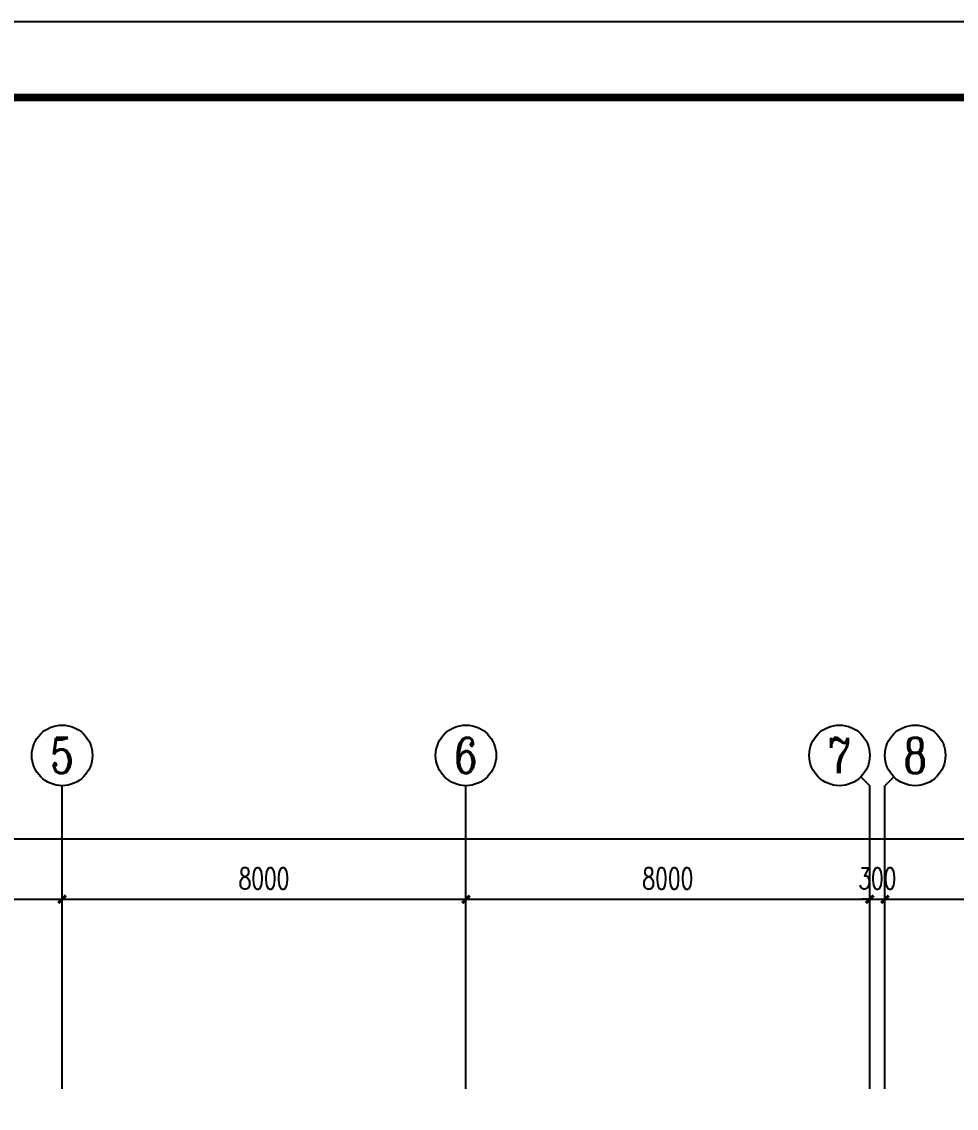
# Model space of a CAD drawing. Extents: x 1725663 to 4653551, y -550461 to 248782.
# Drawn here: x 2317643 to 2336157, y -306141 to -284628 of the extents above; entities that cross this region are included whole.
import ezdxf
from ezdxf.enums import TextEntityAlignment as Align

# ---------------------------------------------------------------- set-up
doc = ezdxf.new("R2010")
doc.units = 0
doc.header["$LTSCALE"] = 1000
for name, color, linetype in [('0-底图', 7, 'Continuous'), ('AXIS', 3, 'Continuous'), ('AXIS_TEXT', 7, 'Continuous'), ('BTTK', 7, 'Continuous'), ('PUB_TITLE', 4, 'Continuous')]:
    doc.layers.add(name, color=color, linetype=linetype)
doc.styles.add('_TCH_AXIS', font='COMPLEX', dxfattribs={"bigfont": 'GBCBIG'})
doc.styles.add('A_DIM_T3', font='SIMPLEX', dxfattribs={"width": 0.7, "bigfont": 'HZ'})
doc.styles.add('COMPLEX', font='COMPLEX')
doc.styles.add('HZ(TK)', font='geniso.shx', dxfattribs={"width": 0.9, "bigfont": 'hztxt.shx'})
doc.dimstyles.new('_TCH_ARCH&&150', dxfattribs={"dimtxt": 420, "dimasz": 150, "dimexe": 375, "dimexo": 450, "dimgap": 202.5, "dimtad": 1, "dimdec": 0, "dimzin": 0, "dimdsep": 46, "dimtxsty": 'A_DIM_T3', "dimblk": 'ARCHTICK', "dimcen": 0.09, "dimclrt": 7, "dimazin": 2, "dimtfac": 1, "dimtdec": 0, "dimtix": 1, "dimtmove": 2, "dimatfit": 3, "dimfxl": 150, "dimtolj": 1, "dimtzin": 0, "dimarcsym": 0})

# ---------------------------------------------------------------- blocks, each defined once
blk = doc.blocks.new('vhtemplate_2020年新竖式图框_A0')
at = {"layer": 'PUB_TITLE', "color": 7}
blk.add_lwpolyline([(0, 0), (1189, 0), (1189, 841), (0, 841)], close=True, dxfattribs=at)
at = {"layer": 'PUB_TITLE', "const_width": 1}
blk.add_lwpolyline([(25, 10), (1179, 10), (1179, 831), (25, 831)], close=True, dxfattribs=at)
at = {"layer": 'BTTK', "color": 4, "style": 'HZ(TK)', "width": 0.9}
for tag, p in [('合作单位', (1144, 743.5)), ('建设单位', (1144, 209.5)), ('工程名称', (1144, 176.5)), ('子项名称', (1154, 160)), ('图纸名称', (1144, 141))]:
    blk.add_attdef(tag, text='', height=3.5, dxfattribs=at).set_placement(p, align=Align.MIDDLE_CENTER)
for tag, p in [('注册证书号', (1156.5, 309.01)), ('注册印章号', (1156.5, 301.01)), ('设计号', (1154, 193)), ('图别', (1137.75, 34)), ('图号', (1170.25, 34)), ('版本号', (1137.75, 26)), ('日期', (1170.25, 26))]:
    blk.add_attdef(tag, text='', height=3.5, dxfattribs=at).set_placement(p, align=Align.MIDDLE)
blk = doc.blocks.new('_ArchTick')
at = {"color": 0, "linetype": 'ByBlock', "const_width": 0.4}
blk.add_lwpolyline([(-0.5, -0.5), (0.5, 0.5)], dxfattribs=at)
blk = doc.blocks.new('*D771')
at = {"layer": 'AXIS', "color": 0, "lineweight": -2, "transparency": 16777216}
for p, q in [((1497007, -224171), (1497007, -219296)), ((1604207, -224171), (1604207, -219296)), ((1497007, -219671), (1604207, -219671))]:
    blk.add_line(p, q, dxfattribs=at)
at = {"layer": 'Defpoints', "color": 0, "transparency": 16777216}
for p in [(1604207, -219671), (1497007, -224621), (1604207, -224621)]:
    blk.add_point(p, dxfattribs=at)
at = {"layer": 'AXIS', "color": 0, "lineweight": -2, "transparency": 16777216, "xscale": 150, "yscale": 150, "zscale": 150, "rotation": 180}
blk.add_blockref('_ArchTick', (1497007, -219671), dxfattribs=at)
at = {"layer": 'AXIS', "color": 0, "lineweight": -2, "transparency": 16777216, "xscale": 150, "yscale": 150, "zscale": 150}
blk.add_blockref('_ArchTick', (1604207, -219671), dxfattribs=at)
at = {"layer": 'AXIS', "color": 7, "transparency": 16777216, "insert": (1550607, -219258), "char_height": 420, "attachment_point": 5, "style": 'A_DIM_T3'}
blk.add_mtext('\\A1;107200', dxfattribs=at)
blk = doc.blocks.new('*D776')
at = {"layer": 'AXIS', "color": 0, "lineweight": -2, "transparency": 16777216}
for p, q in [((1521307, -224171), (1521307, -220496)), ((1529307, -224171), (1529307, -220496)), ((1521307, -220871), (1529307, -220871))]:
    blk.add_line(p, q, dxfattribs=at)
at = {"layer": 'Defpoints', "color": 0, "transparency": 16777216}
for p in [(1529307, -220871), (1521307, -224621), (1529307, -224621)]:
    blk.add_point(p, dxfattribs=at)
at = {"layer": 'AXIS', "color": 0, "lineweight": -2, "transparency": 16777216, "xscale": 150, "yscale": 150, "zscale": 150, "rotation": 180}
blk.add_blockref('_ArchTick', (1521307, -220871), dxfattribs=at)
at = {"layer": 'AXIS', "color": 0, "lineweight": -2, "transparency": 16777216, "xscale": 150, "yscale": 150, "zscale": 150}
blk.add_blockref('_ArchTick', (1529307, -220871), dxfattribs=at)
at = {"layer": 'AXIS', "color": 7, "transparency": 16777216, "insert": (1525307, -220458), "char_height": 420, "attachment_point": 5, "style": 'A_DIM_T3'}
blk.add_mtext('\\A1;8000', dxfattribs=at)
blk = doc.blocks.new('*D777')
at = {"layer": 'AXIS', "color": 0, "lineweight": -2, "transparency": 16777216}
for p, q in [((1529307, -224171), (1529307, -220496)), ((1537307, -224171), (1537307, -220496)), ((1529307, -220871), (1537307, -220871))]:
    blk.add_line(p, q, dxfattribs=at)
at = {"layer": 'Defpoints', "color": 0, "transparency": 16777216}
for p in [(1537307, -220871), (1529307, -224621), (1537307, -224621)]:
    blk.add_point(p, dxfattribs=at)
at = {"layer": 'AXIS', "color": 0, "lineweight": -2, "transparency": 16777216, "xscale": 150, "yscale": 150, "zscale": 150, "rotation": 180}
blk.add_blockref('_ArchTick', (1529307, -220871), dxfattribs=at)
at = {"layer": 'AXIS', "color": 0, "lineweight": -2, "transparency": 16777216, "xscale": 150, "yscale": 150, "zscale": 150}
blk.add_blockref('_ArchTick', (1537307, -220871), dxfattribs=at)
at = {"layer": 'AXIS', "color": 7, "transparency": 16777216, "insert": (1533307, -220458), "char_height": 420, "attachment_point": 5, "style": 'A_DIM_T3'}
blk.add_mtext('\\A1;8000', dxfattribs=at)
blk = doc.blocks.new('*D778')
at = {"layer": 'AXIS', "color": 0, "lineweight": -2, "transparency": 16777216}
for p, q in [((1537307, -224171), (1537307, -220496)), ((1545307, -224171), (1545307, -220496)), ((1537307, -220871), (1545307, -220871))]:
    blk.add_line(p, q, dxfattribs=at)
at = {"layer": 'Defpoints', "color": 0, "transparency": 16777216}
for p in [(1545307, -220871), (1537307, -224621), (1545307, -224621)]:
    blk.add_point(p, dxfattribs=at)
at = {"layer": 'AXIS', "color": 0, "lineweight": -2, "transparency": 16777216, "xscale": 150, "yscale": 150, "zscale": 150, "rotation": 180}
blk.add_blockref('_ArchTick', (1537307, -220871), dxfattribs=at)
at = {"layer": 'AXIS', "color": 0, "lineweight": -2, "transparency": 16777216, "xscale": 150, "yscale": 150, "zscale": 150}
blk.add_blockref('_ArchTick', (1545307, -220871), dxfattribs=at)
at = {"layer": 'AXIS', "color": 7, "transparency": 16777216, "insert": (1541307, -220458), "char_height": 420, "attachment_point": 5, "style": 'A_DIM_T3'}
blk.add_mtext('\\A1;8000', dxfattribs=at)
blk = doc.blocks.new('*D779')
at = {"layer": 'AXIS', "color": 0, "lineweight": -2, "transparency": 16777216}
for p, q in [((1545307, -224171), (1545307, -220496)), ((1545607, -224171), (1545607, -220496)), ((1545307, -220871), (1545157, -220871)), ((1545307, -220871), (1545607, -220871)), ((1545607, -220871), (1545757, -220871))]:
    blk.add_line(p, q, dxfattribs=at)
at = {"layer": 'Defpoints', "color": 0, "transparency": 16777216}
for p in [(1545607, -220871), (1545307, -224621), (1545607, -224621)]:
    blk.add_point(p, dxfattribs=at)
at = {"layer": 'AXIS', "color": 0, "lineweight": -2, "transparency": 16777216, "xscale": 150, "yscale": 150, "zscale": 150}
blk.add_blockref('_ArchTick', (1545307, -220871), dxfattribs=at)
at = {"layer": 'AXIS', "color": 0, "lineweight": -2, "transparency": 16777216, "xscale": 150, "yscale": 150, "zscale": 150, "rotation": 180}
blk.add_blockref('_ArchTick', (1545607, -220871), dxfattribs=at)
at = {"layer": 'AXIS', "color": 7, "transparency": 16777216, "insert": (1545457, -220458), "char_height": 420, "attachment_point": 5, "style": 'A_DIM_T3'}
blk.add_mtext('\\A1;300', dxfattribs=at)
blk = doc.blocks.new('*D780')
at = {"layer": 'AXIS', "color": 0, "lineweight": -2, "transparency": 16777216}
for p, q in [((1545607, -224171), (1545607, -220496)), ((1553307, -224171), (1553307, -220496)), ((1545607, -220871), (1553307, -220871))]:
    blk.add_line(p, q, dxfattribs=at)
at = {"layer": 'Defpoints', "color": 0, "transparency": 16777216}
for p in [(1553307, -220871), (1545607, -224621), (1553307, -224621)]:
    blk.add_point(p, dxfattribs=at)
at = {"layer": 'AXIS', "color": 0, "lineweight": -2, "transparency": 16777216, "xscale": 150, "yscale": 150, "zscale": 150, "rotation": 180}
blk.add_blockref('_ArchTick', (1545607, -220871), dxfattribs=at)
at = {"layer": 'AXIS', "color": 0, "lineweight": -2, "transparency": 16777216, "xscale": 150, "yscale": 150, "zscale": 150}
blk.add_blockref('_ArchTick', (1553307, -220871), dxfattribs=at)
at = {"layer": 'AXIS', "color": 7, "transparency": 16777216, "insert": (1549457, -220458), "char_height": 420, "attachment_point": 5, "style": 'A_DIM_T3'}
blk.add_mtext('\\A1;7700', dxfattribs=at)
blk = doc.blocks.new('_AXISO')
blk.add_circle((0, 0), 0.5)
at = {"layer": 'AXIS_TEXT', "style": 'COMPLEX', "width": 1.041667}
blk.add_attdef('A', text='', height=0.56, dxfattribs=at).set_placement((-0.25, -0.28), (0.25, -0.28), align=Align.FIT)
blk = doc.blocks.new('ugjhk')
at = {"layer": 'AXIS'}
for p, q in [((1545131.3, -218445.1), (1545307, -218620.8)), ((1545782.7, -218445.1), (1545607, -218620.8)), ((1529307, -224620.8), (1529307, -218620.8)), ((1537307, -224620.8), (1537307, -218620.8)), ((1545307, -224620.8), (1545307, -218620.8)), ((1545607, -224620.8), (1545607, -218620.8))]:
    blk.add_line(p, q, dxfattribs=at)
ref = blk.add_blockref('_AXISO', (1529307, -218020.8), dxfattribs=dict(at, xscale=1200, yscale=1200, zscale=1200))
ref.add_attrib('A', '5', dxfattribs={"layer": 'AXIS_TEXT', "height": 698.9, "style": '_TCH_AXIS'}).set_placement((1529074, -218370.3), (1529540, -218370.3), align=Align.FIT)
ref = blk.add_blockref('_AXISO', (1537307, -218020.8), dxfattribs=dict(at, xscale=1200, yscale=1200, zscale=1200))
ref.add_attrib('A', '6', dxfattribs={"layer": 'AXIS_TEXT', "height": 698.9, "style": '_TCH_AXIS'}).set_placement((1537074, -218370.3), (1537540, -218370.3), align=Align.FIT)
ref = blk.add_blockref('_AXISO', (1544707, -218020.8), dxfattribs=dict(at, xscale=1200, yscale=1200, zscale=1200))
ref.add_attrib('A', '7', dxfattribs={"layer": 'AXIS_TEXT', "height": 698.9, "style": '_TCH_AXIS'}).set_placement((1544474, -218370.3), (1544940, -218370.3), align=Align.FIT)
ref = blk.add_blockref('_AXISO', (1546207, -218020.8), dxfattribs=dict(at, xscale=1200, yscale=1200, zscale=1200))
ref.add_attrib('A', '8', dxfattribs={"layer": 'AXIS_TEXT', "height": 698.9, "style": '_TCH_AXIS'}).set_placement((1545974, -218370.3), (1546440, -218370.3), align=Align.FIT)
for p1, p2, distance, picture, middle in [((1497007, -224620.8), (1604207, -224620.8), 4950, '*D771', (1550607, -219258.3)), ((1521307, -224620.8), (1529307, -224620.8), 3750, '*D776', (1525307, -220458.3)), ((1529307, -224620.8), (1537307, -224620.8), 3750, '*D777', (1533307, -220458.3)), ((1537307, -224620.8), (1545307, -224620.8), 3750, '*D778', (1541307, -220458.3)), ((1545307, -224620.8), (1545607, -224620.8), 3750, '*D779', (1545457, -220458.3)), ((1545607, -224620.8), (1553307, -224620.8), 3750, '*D780', (1549457, -220458.3))]:
    dim = blk.add_aligned_dim(p1=p1, p2=p2, distance=distance, dimstyle='_TCH_ARCH&&150', dxfattribs=at)
    dim.commit()
    dim.dimension.update_dxf_attribs({"geometry": picture, "text_midpoint": middle})

msp = doc.modelspace()

# ---------------------------------------------------------------- block references
at = {"layer": '0-底图', "xscale": 150, "yscale": 150, "zscale": 150}
msp.add_blockref('vhtemplate_2020年新竖式图框_A0', (2257784, -410778), dxfattribs=at)
at = {"layer": '0-底图'}
msp.add_blockref('ugjhk', (789136, -81133), dxfattribs=at)

doc.saveas('drawing.dxf')
